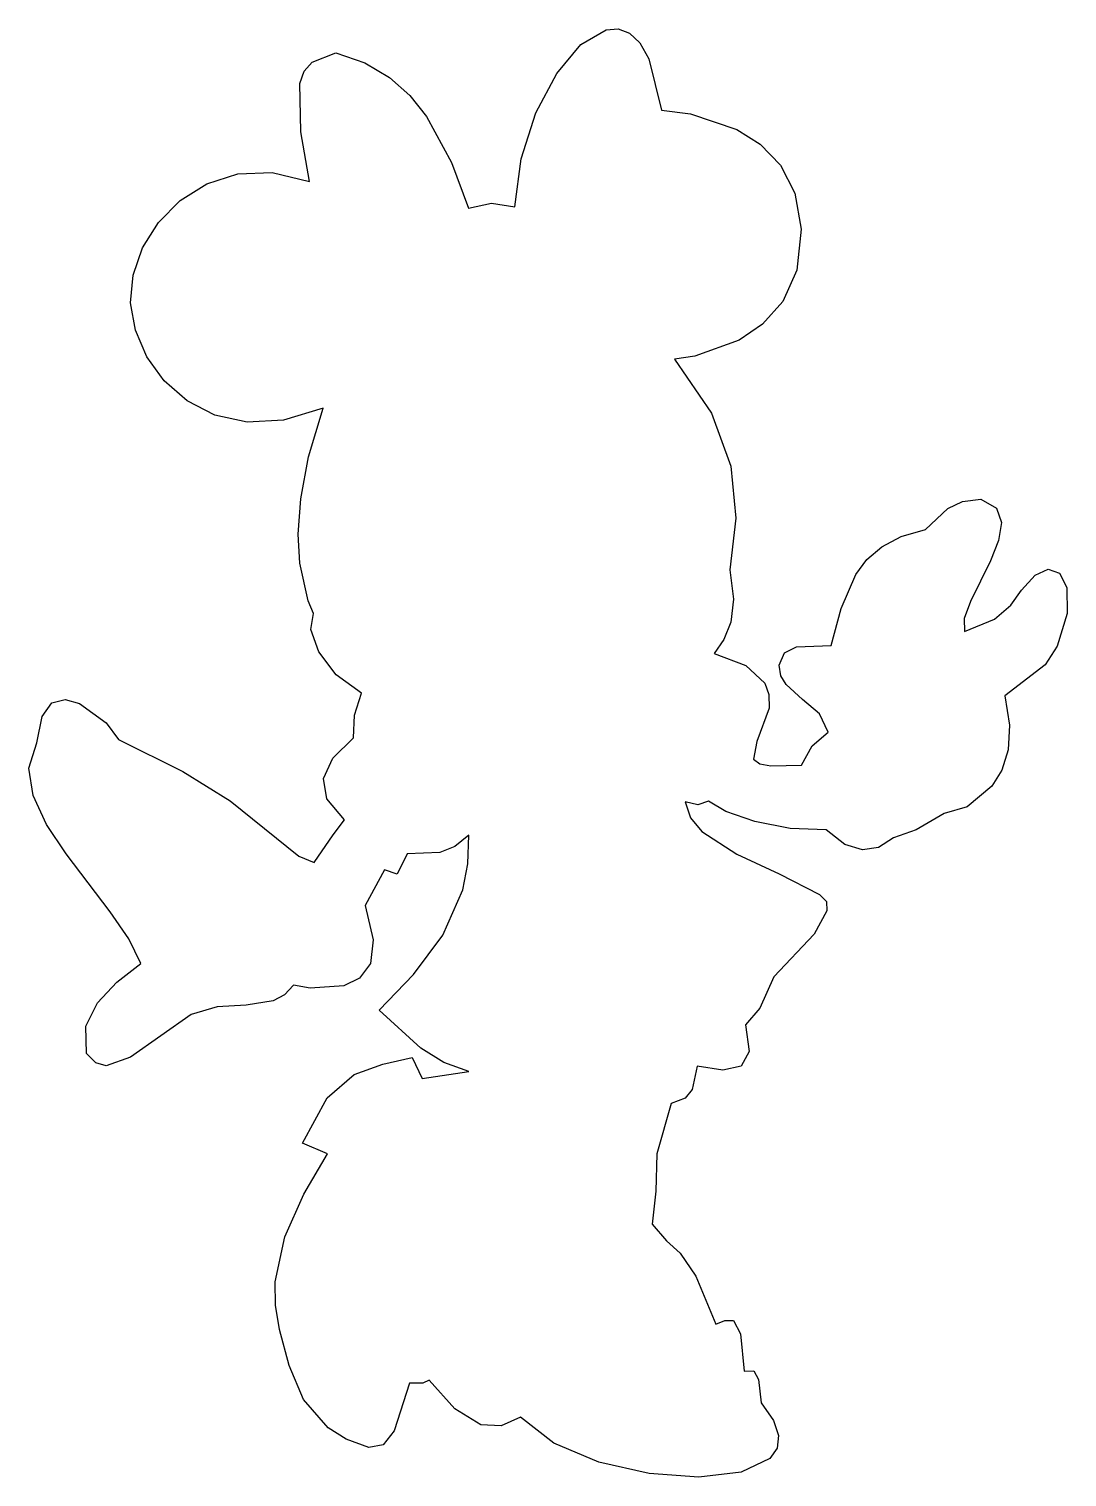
# Model space of a CAD drawing. Extents: x 2 to 117, y 3 to 163.
import ezdxf

# ---------------------------------------------------------------- set-up
doc = ezdxf.new("R2010")
doc.units = 0
doc.layers.add('Picture', color=7, linetype='CONTINUOUS')

msp = doc.modelspace()

# ---------------------------------------------------------------- linework, layer by layer
at = {"layer": 'Picture', "color": 3}
msp.add_lwpolyline([(82.829597, 83.88775), (82.476884, 81.94781), (83.159546, 81.441521), (84.369914, 81.219381), (87.767632, 81.30117), (88.950501, 83.410321), (90.706937, 84.94591), (89.746789, 86.979538), (87.869535, 88.561249), (86.058901, 90.18705), (85.485981, 91.171487), (85.298615, 92.35295), (85.886204, 93.699236), (87.203217, 94.359005), (91.059652, 94.52804), (92.128357, 98.602662), (93.752436, 102.361733), (94.991341, 103.998731), (96.631408, 105.407797), (98.760078, 106.539247), (101.46479, 107.3434), (103.948466, 109.649323), (105.54707, 110.409841), (107.57854, 110.69421), (109.311042, 109.704267), (109.85622, 108.121731), (109.527692, 106.122932), (108.639079, 103.884198), (106.436076, 99.392238), (105.748926, 97.491669), (105.75617, 96.05648), (109.09381, 97.418036), (110.880473, 98.970949), (112.059624, 100.624457), (113.57473, 102.2878), (115.019644, 102.947503), (116.280925, 102.512801), (117.070898, 100.907449), (117.10189, 98.0552), (115.995548, 94.432394), (114.682204, 92.376091), (110.22392, 88.94336), (110.740742, 85.693584), (110.580324, 82.965698), (109.887783, 80.731016), (108.808235, 78.96085), (106.068586, 76.699324), (103.52231, 75.95163), (100.436082, 74.129338), (97.937626, 73.24747), (96.282392, 72.200573), (94.498236, 71.927204), (92.567317, 72.534415), (90.471793, 74.12926), (86.504444, 74.277633), (82.603713, 75.051225), (79.38909, 76.157449), (77.480066, 77.30372), (76.304344, 76.921606), (74.893479, 77.24492), (75.514084, 75.478424), (76.76634, 73.960761), (80.610221, 71.453065), (85.31395, 69.284099), (89.766358, 67.01613), (90.525529, 66.239604), (90.572487, 65.1869), (89.159263, 62.598199), (84.710756, 57.90429), (83.152924, 54.435918), (81.595091, 52.61354), (81.998372, 49.632459), (81.085923, 48.038226), (79.090676, 47.585323), (76.245558, 48.02823), (75.698473, 45.468309), (74.91353, 44.494952), (73.365041, 43.9132), (71.777817, 38.32852), (71.675435, 34.232434), (71.24874, 30.56876), (72.843179, 28.736108), (74.356694, 27.348535), (76.079815, 24.80813), (78.303071, 19.51698), (79.29268, 19.915121), (80.248626, 19.935499), (81.01071, 18.453325), (81.418734, 14.34381), (82.5112, 14.354863), (83.02986, 13.391424), (83.299889, 10.81663), (84.676134, 8.875223), (85.23823, 7.208517), (85.073865, 5.810282), (84.270732, 4.674288), (81.098922, 3.164102), (76.424325, 2.628119), (70.948466, 3.016499), (65.372872, 4.279403), (60.399066, 6.36699), (56.728576, 9.22942), (54.582439, 8.29284), (52.31962, 8.40641), (49.468494, 10.173826), (46.617368, 13.34444), (45.910243, 13.005045), (44.442284, 12.99172), (42.756611, 7.737938), (41.533368, 6.170808), (39.97454, 5.87861), (37.463624, 6.820635), (35.476474, 8.053599), (32.755317, 11.204344), (31.174757, 14.954847), (30.098479, 18.92911), (29.634851, 21.60895), (29.623718, 24.209746), (30.696787, 29.186631), (32.793388, 33.884608), (35.389227, 38.32852), (32.626281, 39.50425), (35.3425, 44.51614), (38.344814, 47.096216), (41.515345, 48.246449), (44.736215, 48.96881), (45.853151, 46.67615), (51.026328, 47.44037), (48.244169, 48.434096), (45.713099, 50.013698), (41.091477, 54.20077), (44.882142, 58.164624), (48.129416, 62.490739), (50.341433, 67.507024), (50.905512, 70.376452), (51.026327, 73.54139), (49.466048, 72.304421), (47.791502, 71.638788), (44.207138, 71.48388), (43.090203, 69.25001), (41.679338, 69.7203), (39.563038, 65.78163), (40.449328, 61.975984), (40.126391, 59.368604), (38.930512, 57.746558), (37.197974, 56.896914), (33.468058, 56.663101), (31.626915, 56.96371), (30.626845, 55.900754), (29.378972, 55.26245), (26.400679, 54.786954), (23.213772, 54.591528), (20.339987, 53.73048), (13.620464, 49.005254), (10.956078, 48.057731), (9.798993, 48.392355), (8.759127, 49.43909), (8.693527, 52.449735), (9.965549, 55.042273), (12.133406, 57.316933), (14.755309, 59.37395), (13.431114, 62.11304), (11.383402, 65.098209), (6.502335, 71.492016), (4.361437, 74.743274), (2.881934, 77.925845), (2.410052, 80.961041), (3.292021, 83.77017), (3.853525, 86.669518), (4.951928, 88.164152), (6.399177, 88.548535), (8.007221, 88.11713), (10.953482, 85.984808), (12.286293, 84.12289), (19.407731, 80.598737), (24.639959, 77.344471), (32.214777, 71.24874), (33.919575, 70.5433), (36.035874, 73.60018), (37.27038, 75.24619), (35.314457, 77.555408), (34.952899, 79.831411), (35.999924, 82.078069), (38.269746, 84.29925), (38.36401, 86.826038), (39.151536, 89.23728), (36.358484, 91.279023), (34.446056, 93.829198), (33.56368, 96.287891), (33.860787, 98.05519), (33.251513, 99.43555), (32.324237, 103.627101), (32.163477, 106.800733), (32.429773, 110.705555), (33.291976, 115.351029), (34.918938, 120.74662), (30.536387, 119.393441), (26.528864, 119.193098), (22.954924, 119.970343), (19.873121, 121.549915), (17.34201, 123.756554), (15.420145, 126.415002), (14.166081, 129.349997), (13.638373, 132.38628), (13.913152, 135.421086), (14.970893, 138.440435), (16.733578, 141.257856), (19.123187, 143.686876), (22.061702, 145.541024), (25.471105, 146.633827), (29.273376, 146.778813), (33.390498, 145.78951), (32.452689, 151.256218), (32.33235, 156.60615), (32.80318, 157.987081), (33.689856, 158.952165), (36.329802, 160.01574), (39.533151, 158.892018), (42.230489, 157.277584), (44.478588, 155.271798), (46.334221, 152.974021), (49.095178, 147.899933), (50.967541, 142.8502), (53.529065, 143.379428), (56.08193, 142.96778), (56.78198, 148.30614), (58.421802, 153.365739), (60.721234, 157.71439), (63.400115, 160.919905), (66.178283, 162.550095), (67.517049, 162.639385), (68.775576, 162.172773), (69.918844, 161.096236), (70.911833, 159.355751), (72.306891, 153.66684), (75.516628, 153.254982), (80.626486, 151.531811), (83.203514, 149.893111), (85.427035, 147.584135), (87.020872, 144.490735), (87.708846, 140.49876), (87.231909, 135.990195), (85.705299, 132.538345), (83.472145, 130.002794), (80.875577, 128.243126), (75.964717, 126.489772), (73.717756, 126.15495), (77.81154, 120.196308), (79.94693, 114.343641), (80.496172, 108.576807), (79.831511, 102.87566), (80.257426, 99.632925), (79.958369, 97.108883), (79.169684, 95.160874), (78.126712, 93.64624), (81.604824, 92.30662), (83.704392, 90.350785), (84.163917, 89.086887), (84.190841, 87.603055)], close=True, dxfattribs=at)

doc.saveas('drawing.dxf')
